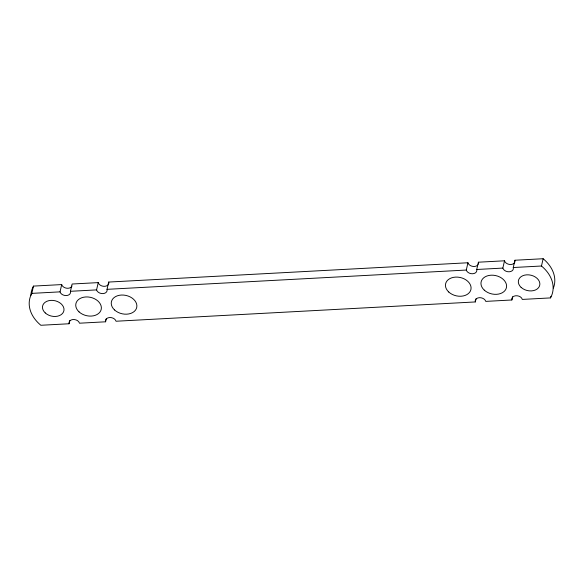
<?xml version="1.0" encoding="UTF-8"?>
<svg xmlns="http://www.w3.org/2000/svg" width="584" height="584" viewBox="0 0 584 584"><rect width="100%" height="100%" fill="white"/><g stroke="black" fill="none" stroke-linecap="round" stroke-linejoin="round"><path stroke-width="0.88" d="M69.788 320.521L69.051 323.762L40.851 325.273A39.296 28.404 12.9 0 1 31.821 293.372L33.485 286.094L61.7 284.576A5.395 3.898 12.9 0 0 66.649 288.211A5.395 3.898 12.9 0 0 71.985 286.043M107.952 284.956A5.409 3.913 12.9 0 1 102.507 286.123A5.409 3.913 12.9 0 1 98.243 282.612L72.117 284.014L70.452 291.299A5.395 3.898 12.9 0 1 66.364 295.562A5.395 3.898 12.9 0 1 60.028 291.861L61.7 284.576M477.668 265.107A5.409 3.913 12.9 0 1 472.222 266.275A5.409 3.913 12.9 0 1 467.952 262.763L108.682 282.057L107.018 289.336A5.409 3.913 12.9 0 1 102.923 293.606A5.409 3.913 12.9 0 1 96.572 289.898L98.243 282.612M69.051 323.762C68.35 317.944 78.198 318.426 79.497 323.2L105.602 321.799L106.346 318.557M514.803 262.267A5.395 3.898 12.9 0 1 509.467 264.435A5.395 3.898 12.9 0 1 504.518 260.8L478.398 262.201L476.726 269.487A5.409 3.913 12.9 0 1 472.639 273.757A5.409 3.913 12.9 0 1 466.287 270.049L467.952 262.763M105.602 321.799A5.409 3.913 12.9 0 1 109.697 317.528A5.409 3.913 12.9 0 1 116.048 321.236L475.318 301.943L476.055 298.709M553.369 288.102A39.296 28.404 12.9 0 0 543.149 258.727L514.942 260.238L513.27 267.523A5.395 3.898 12.9 0 1 509.19 271.786A5.395 3.898 12.9 0 1 502.846 268.085L504.518 260.8M475.318 301.943A5.409 3.913 12.9 0 1 479.406 297.679A5.409 3.913 12.9 0 1 485.757 301.388L511.869 299.986L512.613 296.745M511.869 299.986C511.175 294.168 521.03 294.657 522.315 299.424L550.515 297.906A39.296 28.404 12.9 0 0 541.477 266.012L543.149 258.727M550.515 297.906L550.88 296.292M31.821 293.372L60.028 291.861M70.452 291.299L96.572 289.898M107.018 289.336L466.287 270.049M476.726 269.487L502.846 268.085M513.27 267.523L541.477 266.012M478.398 262.201A5.409 3.913 12.9 0 1 478.259 264.238M514.942 260.238A5.395 3.898 12.9 0 1 515.051 261.282M108.682 282.057A5.409 3.913 12.9 0 1 108.551 284.087M30.879 295.351A39.296 28.404 12.9 0 1 33.485 286.094M114.566 309.98A12.979 9.38 12.9 0 0 136.269 308.819A12.979 9.38 12.9 0 0 121.355 295.044A12.979 9.38 12.9 0 0 114.566 309.98M45.253 312.929A10.906 7.884 12.9 0 0 63.503 311.951A10.906 7.884 12.9 0 0 50.961 300.373A10.906 7.884 12.9 0 0 45.253 312.929M521.111 287.379A10.906 7.884 12.9 0 0 539.353 286.401A10.906 7.884 12.9 0 0 526.819 274.823A10.906 7.884 12.9 0 0 521.111 287.379M484.275 290.131A12.979 9.38 12.9 0 0 505.985 288.963A12.979 9.38 12.9 0 0 491.071 275.195A12.979 9.38 12.9 0 0 484.275 290.131M448.767 292.036A12.979 9.38 12.9 0 0 470.478 290.868A12.979 9.38 12.9 0 0 455.556 277.101A12.979 9.38 12.9 0 0 448.767 292.036M79.059 311.885A12.979 9.38 12.9 0 0 100.762 310.724A12.979 9.38 12.9 0 0 85.848 296.949A12.979 9.38 12.9 0 0 79.059 311.885"/></g></svg>
